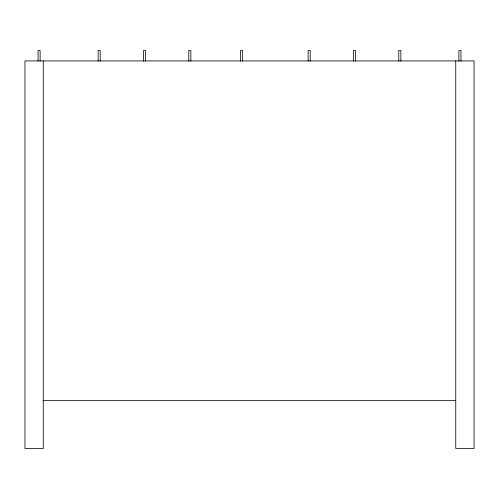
<?xml version="1.0" encoding="UTF-8"?>
<svg xmlns="http://www.w3.org/2000/svg" width="499" height="499" viewBox="0 0 499 499"><rect width="100%" height="100%" fill="white"/><g stroke="black" fill="none" stroke-linecap="round" stroke-linejoin="round"><path stroke-width="0.75" d="M43.245 400.653L455.755 400.653M460.951 61.152L460.951 50.524L458.874 50.524L458.874 61.152M455.755 60.922L455.755 448.476L474.05 448.476L474.05 60.922L24.95 60.922L24.95 448.476L43.245 448.476L43.245 60.922M400.865 61.152L400.865 50.524L398.782 50.524L398.782 61.152M355.538 61.152L355.538 50.524L353.46 50.524L353.46 61.152M310.21 61.152L310.21 50.524L308.132 50.524L308.132 61.152M242.639 61.152L242.639 50.524L240.562 50.524L240.562 61.152M190.868 61.152L190.868 50.524L188.79 50.524L188.79 61.152M145.54 61.152L145.54 50.524L143.463 50.524L143.463 61.152M100.218 61.152L100.218 50.524L98.135 50.524L98.135 61.152M40.126 61.152L40.126 50.524L38.049 50.524L38.049 61.152"/></g></svg>
